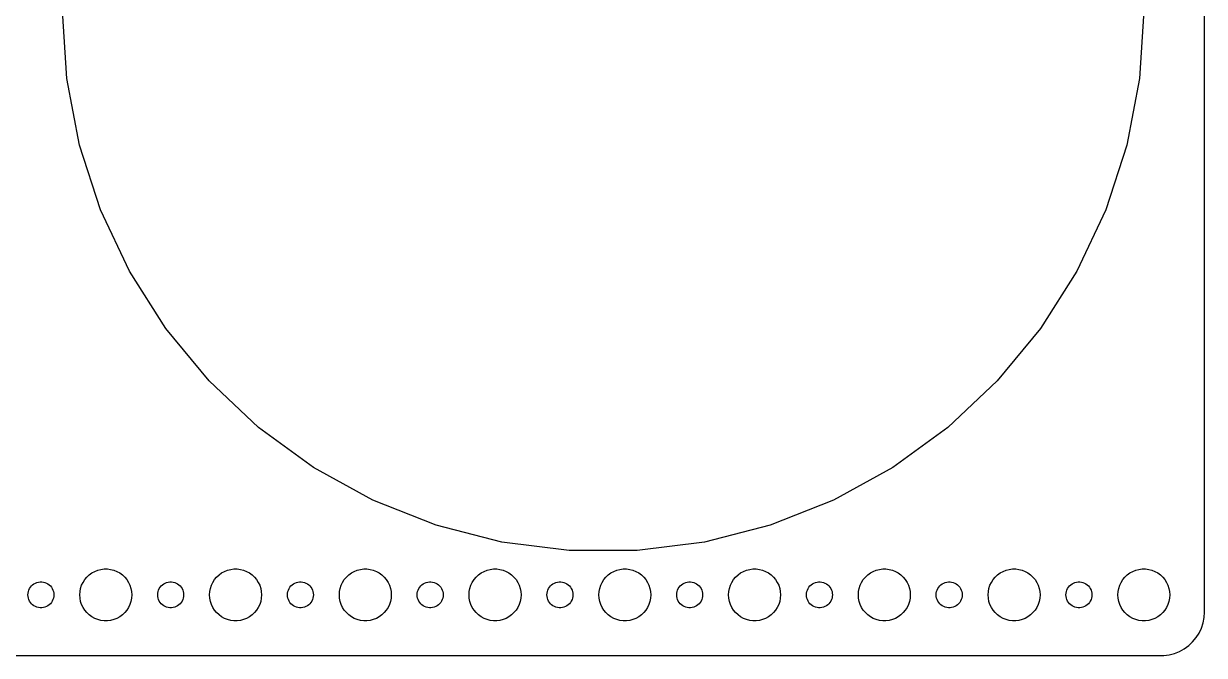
# Model space of a CAD drawing. Header units: metres. Extents: x -134 to 134, y -74 to 74.
# Drawn here: x -2 to 134.5, y -74.5 to -1.5 of the extents above; entities that cross this region are included whole.
import ezdxf

# ---------------------------------------------------------------- set-up
doc = ezdxf.new("R2010")
doc.units = ezdxf.units.M

msp = doc.modelspace()

# ---------------------------------------------------------------- linework, layer by layer
for p, q in [((134.5, -69.5), (134.5, 69.5)), ((2.99283, -7.83331), (2.5, 0)), ((127.5, 0), (127.007, -7.83331)), ((4.46355, -15.5431), (2.99283, -7.83331)), ((127.007, -7.83331), (125.536, -15.5431)), ((6.88896, -23.0078), (4.46355, -15.5431)), ((125.536, -15.5431), (123.111, -23.0078)), ((10.2308, -30.1096), (6.88896, -23.0078)), ((123.111, -23.0078), (119.769, -30.1096)), ((14.4364, -36.7366), (10.2308, -30.1096)), ((119.769, -30.1096), (115.564, -36.7366)), ((19.4395, -42.7842), (14.4364, -36.7366)), ((115.564, -36.7366), (110.561, -42.7842)), ((25.161, -48.1571), (19.4395, -42.7842)), ((110.561, -42.7842), (104.839, -48.1571)), ((31.5108, -52.7705), (25.161, -48.1571)), ((104.839, -48.1571), (98.4892, -52.7705)), ((38.3888, -56.5517), (31.5108, -52.7705)), ((98.4892, -52.7705), (91.6112, -56.5517)), ((45.6864, -59.441), (38.3888, -56.5517)), ((91.6112, -56.5517), (84.3136, -59.441)), ((53.2887, -61.3929), (45.6864, -59.441)), ((84.3136, -59.441), (76.7113, -61.3929)), ((61.0756, -62.3767), (53.2887, -61.3929)), ((76.7113, -61.3929), (68.9244, -62.3767)), ((68.9244, -62.3767), (61.0756, -62.3767)), ((5.07294, -65.7366), (5.31308, -65.4464)), ((5.31308, -65.4464), (5.58772, -65.1885)), ((5.58772, -65.1885), (5.89252, -64.967)), ((5.89252, -64.967), (6.22266, -64.7855)), ((6.22266, -64.7855), (6.57294, -64.6468)), ((6.57294, -64.6468), (6.93785, -64.5531)), ((6.93785, -64.5531), (7.31161, -64.5059)), ((7.31161, -64.5059), (7.68837, -64.5059)), ((7.68837, -64.5059), (8.06213, -64.5531)), ((8.06213, -64.5531), (8.42705, -64.6468)), ((8.42705, -64.6468), (8.77733, -64.7855)), ((8.77733, -64.7855), (9.10747, -64.967)), ((9.10747, -64.967), (9.41226, -65.1885)), ((9.41226, -65.1885), (9.6869, -65.4464)), ((9.6869, -65.4464), (9.92705, -65.7366)), ((20.0729, -65.7366), (20.3131, -65.4464)), ((20.3131, -65.4464), (20.5877, -65.1885)), ((20.5877, -65.1885), (20.8925, -64.967)), ((20.8925, -64.967), (21.2227, -64.7855)), ((21.2227, -64.7855), (21.5729, -64.6468)), ((21.5729, -64.6468), (21.9379, -64.5531)), ((21.9379, -64.5531), (22.3116, -64.5059)), ((22.3116, -64.5059), (22.6884, -64.5059)), ((22.6884, -64.5059), (23.0621, -64.5531)), ((23.0621, -64.5531), (23.427, -64.6468)), ((23.427, -64.6468), (23.7773, -64.7855)), ((23.7773, -64.7855), (24.1075, -64.967)), ((24.1075, -64.967), (24.4123, -65.1885)), ((24.4123, -65.1885), (24.6869, -65.4464)), ((24.6869, -65.4464), (24.927, -65.7366)), ((35.0729, -65.7366), (35.3131, -65.4464)), ((35.3131, -65.4464), (35.5877, -65.1885)), ((35.5877, -65.1885), (35.8925, -64.967)), ((35.8925, -64.967), (36.2227, -64.7855)), ((36.2227, -64.7855), (36.5729, -64.6468)), ((36.5729, -64.6468), (36.9379, -64.5531)), ((36.9379, -64.5531), (37.3116, -64.5059)), ((37.3116, -64.5059), (37.6884, -64.5059)), ((37.6884, -64.5059), (38.0621, -64.5531)), ((38.0621, -64.5531), (38.427, -64.6468)), ((38.427, -64.6468), (38.7773, -64.7855)), ((38.7773, -64.7855), (39.1075, -64.967)), ((39.1075, -64.967), (39.4123, -65.1885)), ((39.4123, -65.1885), (39.6869, -65.4464)), ((39.6869, -65.4464), (39.927, -65.7366)), ((50.0729, -65.7366), (50.3131, -65.4464)), ((50.3131, -65.4464), (50.5877, -65.1885)), ((50.5877, -65.1885), (50.8925, -64.967)), ((50.8925, -64.967), (51.2227, -64.7855)), ((51.2227, -64.7855), (51.5729, -64.6468)), ((51.5729, -64.6468), (51.9379, -64.5531)), ((51.9379, -64.5531), (52.3116, -64.5059)), ((52.3116, -64.5059), (52.6884, -64.5059)), ((52.6884, -64.5059), (53.0621, -64.5531)), ((53.0621, -64.5531), (53.427, -64.6468)), ((53.427, -64.6468), (53.7773, -64.7855)), ((53.7773, -64.7855), (54.1075, -64.967)), ((54.1075, -64.967), (54.4123, -65.1885)), ((54.4123, -65.1885), (54.6869, -65.4464)), ((54.6869, -65.4464), (54.927, -65.7366)), ((65.073, -65.7366), (65.3131, -65.4464)), ((65.3131, -65.4464), (65.5877, -65.1885)), ((65.5877, -65.1885), (65.8925, -64.967)), ((65.8925, -64.967), (66.2227, -64.7855)), ((66.2227, -64.7855), (66.573, -64.6468)), ((66.573, -64.6468), (66.9379, -64.5531)), ((66.9379, -64.5531), (67.3116, -64.5059)), ((67.3116, -64.5059), (67.6884, -64.5059)), ((67.6884, -64.5059), (68.0621, -64.5531)), ((68.0621, -64.5531), (68.427, -64.6468)), ((68.427, -64.6468), (68.7773, -64.7855)), ((68.7773, -64.7855), (69.1075, -64.967)), ((69.1075, -64.967), (69.4123, -65.1885)), ((69.4123, -65.1885), (69.6869, -65.4464)), ((69.6869, -65.4464), (69.927, -65.7366)), ((80.073, -65.7366), (80.3131, -65.4464)), ((80.3131, -65.4464), (80.5877, -65.1885)), ((80.5877, -65.1885), (80.8925, -64.967)), ((80.8925, -64.967), (81.2227, -64.7855)), ((81.2227, -64.7855), (81.573, -64.6468)), ((81.573, -64.6468), (81.9379, -64.5531)), ((81.9379, -64.5531), (82.3116, -64.5059)), ((82.3116, -64.5059), (82.6884, -64.5059)), ((82.6884, -64.5059), (83.0621, -64.5531)), ((83.0621, -64.5531), (83.427, -64.6468)), ((83.427, -64.6468), (83.7773, -64.7855)), ((83.7773, -64.7855), (84.1075, -64.967)), ((84.1075, -64.967), (84.4123, -65.1885)), ((84.4123, -65.1885), (84.6869, -65.4464)), ((84.6869, -65.4464), (84.927, -65.7366)), ((95.073, -65.7366), (95.3131, -65.4464)), ((95.3131, -65.4464), (95.5877, -65.1885)), ((95.5877, -65.1885), (95.8925, -64.967)), ((95.8925, -64.967), (96.2227, -64.7855)), ((96.2227, -64.7855), (96.573, -64.6468)), ((96.573, -64.6468), (96.9379, -64.5531)), ((96.9379, -64.5531), (97.3116, -64.5059)), ((97.3116, -64.5059), (97.6884, -64.5059)), ((97.6884, -64.5059), (98.0621, -64.5531)), ((98.0621, -64.5531), (98.427, -64.6468)), ((98.427, -64.6468), (98.7773, -64.7855)), ((98.7773, -64.7855), (99.1075, -64.967)), ((99.1075, -64.967), (99.4123, -65.1885)), ((99.4123, -65.1885), (99.6869, -65.4464)), ((99.6869, -65.4464), (99.927, -65.7366)), ((110.073, -65.7366), (110.313, -65.4464)), ((110.313, -65.4464), (110.588, -65.1885)), ((110.588, -65.1885), (110.893, -64.967)), ((110.893, -64.967), (111.223, -64.7855)), ((111.223, -64.7855), (111.573, -64.6468)), ((111.573, -64.6468), (111.938, -64.5531)), ((111.938, -64.5531), (112.312, -64.5059)), ((112.312, -64.5059), (112.688, -64.5059)), ((112.688, -64.5059), (113.062, -64.5531)), ((113.062, -64.5531), (113.427, -64.6468)), ((113.427, -64.6468), (113.777, -64.7855)), ((113.777, -64.7855), (114.107, -64.967)), ((114.107, -64.967), (114.412, -65.1885)), ((114.412, -65.1885), (114.687, -65.4464)), ((114.687, -65.4464), (114.927, -65.7366)), ((125.073, -65.7366), (125.313, -65.4464)), ((125.313, -65.4464), (125.588, -65.1885)), ((125.588, -65.1885), (125.893, -64.967)), ((125.893, -64.967), (126.223, -64.7855)), ((126.223, -64.7855), (126.573, -64.6468)), ((126.573, -64.6468), (126.938, -64.5531)), ((126.938, -64.5531), (127.312, -64.5059)), ((127.312, -64.5059), (127.688, -64.5059)), ((127.688, -64.5059), (128.062, -64.5531)), ((128.062, -64.5531), (128.427, -64.6468)), ((128.427, -64.6468), (128.777, -64.7855)), ((128.777, -64.7855), (129.107, -64.967)), ((129.107, -64.967), (129.412, -65.1885)), ((129.412, -65.1885), (129.687, -65.4464)), ((129.687, -65.4464), (129.927, -65.7366)), ((-1.39465, -66.9478), (-1.31445, -66.7774)), ((-1.31445, -66.7774), (-1.21352, -66.6183)), ((-1.21352, -66.6183), (-1.09344, -66.4732)), ((-1.09344, -66.4732), (-0.95613, -66.3442)), ((-0.95613, -66.3442), (-0.80373, -66.2335)), ((-0.80373, -66.2335), (-0.63866, -66.1428)), ((-0.63866, -66.1428), (-0.46352, -66.0734)), ((-0.46352, -66.0734), (-0.28107, -66.0266)), ((-0.28107, -66.0266), (-0.09418, -66.003)), ((-0.09418, -66.003), (0.09418, -66.003)), ((0.09418, -66.003), (0.28107, -66.0266)), ((0.28107, -66.0266), (0.46352, -66.0734)), ((0.46352, -66.0734), (0.63866, -66.1428)), ((0.63866, -66.1428), (0.80373, -66.2335)), ((0.80373, -66.2335), (0.95613, -66.3442)), ((0.95613, -66.3442), (1.09344, -66.4732)), ((1.09344, -66.4732), (1.21352, -66.6183)), ((1.21352, -66.6183), (1.31445, -66.7774)), ((1.31445, -66.7774), (1.39465, -66.9478)), ((4.52365, -67.124), (4.59424, -66.7539)), ((4.59424, -66.7539), (4.71066, -66.3956)), ((4.71066, -66.3956), (4.87108, -66.0547)), ((4.87108, -66.0547), (5.07294, -65.7366)), ((9.92705, -65.7366), (10.1289, -66.0547)), ((10.1289, -66.0547), (10.2893, -66.3956)), ((10.2893, -66.3956), (10.4057, -66.7539)), ((10.4057, -66.7539), (10.4763, -67.124)), ((13.6053, -66.9478), (13.6855, -66.7774)), ((13.6855, -66.7774), (13.7865, -66.6183)), ((13.7865, -66.6183), (13.9065, -66.4732)), ((13.9065, -66.4732), (14.0439, -66.3442)), ((14.0439, -66.3442), (14.1963, -66.2335)), ((14.1963, -66.2335), (14.3613, -66.1428)), ((14.3613, -66.1428), (14.5365, -66.0734)), ((14.5365, -66.0734), (14.7189, -66.0266)), ((14.7189, -66.0266), (14.9058, -66.003)), ((14.9058, -66.003), (15.0942, -66.003)), ((15.0942, -66.003), (15.2811, -66.0266)), ((15.2811, -66.0266), (15.4635, -66.0734)), ((15.4635, -66.0734), (15.6387, -66.1428)), ((15.6387, -66.1428), (15.8037, -66.2335)), ((15.8037, -66.2335), (15.9561, -66.3442)), ((15.9561, -66.3442), (16.0934, -66.4732)), ((16.0934, -66.4732), (16.2135, -66.6183)), ((16.2135, -66.6183), (16.3145, -66.7774)), ((16.3145, -66.7774), (16.3947, -66.9478)), ((19.5237, -67.124), (19.5942, -66.7539)), ((19.5942, -66.7539), (19.7107, -66.3956)), ((19.7107, -66.3956), (19.8711, -66.0547)), ((19.8711, -66.0547), (20.0729, -65.7366)), ((24.927, -65.7366), (25.1289, -66.0547)), ((25.1289, -66.0547), (25.2893, -66.3956)), ((25.2893, -66.3956), (25.4057, -66.7539)), ((25.4057, -66.7539), (25.4763, -67.124)), ((28.6053, -66.9478), (28.6855, -66.7774)), ((28.6855, -66.7774), (28.7865, -66.6183)), ((28.7865, -66.6183), (28.9065, -66.4732)), ((28.9065, -66.4732), (29.0439, -66.3442)), ((29.0439, -66.3442), (29.1963, -66.2335)), ((29.1963, -66.2335), (29.3613, -66.1428)), ((29.3613, -66.1428), (29.5365, -66.0734)), ((29.5365, -66.0734), (29.7189, -66.0266)), ((29.7189, -66.0266), (29.9058, -66.003)), ((29.9058, -66.003), (30.0942, -66.003)), ((30.0942, -66.003), (30.2811, -66.0266)), ((30.2811, -66.0266), (30.4635, -66.0734)), ((30.4635, -66.0734), (30.6387, -66.1428)), ((30.6387, -66.1428), (30.8037, -66.2335)), ((30.8037, -66.2335), (30.9561, -66.3442)), ((30.9561, -66.3442), (31.0934, -66.4732)), ((31.0934, -66.4732), (31.2135, -66.6183)), ((31.2135, -66.6183), (31.3145, -66.7774)), ((31.3145, -66.7774), (31.3947, -66.9478)), ((34.5237, -67.124), (34.5942, -66.7539)), ((34.5942, -66.7539), (34.7107, -66.3956)), ((34.7107, -66.3956), (34.8711, -66.0547)), ((34.8711, -66.0547), (35.0729, -65.7366)), ((39.927, -65.7366), (40.1289, -66.0547)), ((40.1289, -66.0547), (40.2893, -66.3956)), ((40.2893, -66.3956), (40.4057, -66.7539)), ((40.4057, -66.7539), (40.4763, -67.124)), ((43.6053, -66.9478), (43.6855, -66.7774)), ((43.6855, -66.7774), (43.7865, -66.6183)), ((43.7865, -66.6183), (43.9065, -66.4732)), ((43.9065, -66.4732), (44.0439, -66.3442)), ((44.0439, -66.3442), (44.1963, -66.2335)), ((44.1963, -66.2335), (44.3613, -66.1428)), ((44.3613, -66.1428), (44.5365, -66.0734)), ((44.5365, -66.0734), (44.7189, -66.0266)), ((44.7189, -66.0266), (44.9058, -66.003)), ((44.9058, -66.003), (45.0942, -66.003)), ((45.0942, -66.003), (45.2811, -66.0266)), ((45.2811, -66.0266), (45.4635, -66.0734)), ((45.4635, -66.0734), (45.6387, -66.1428)), ((45.6387, -66.1428), (45.8037, -66.2335)), ((45.8037, -66.2335), (45.9561, -66.3442)), ((45.9561, -66.3442), (46.0934, -66.4732)), ((46.0934, -66.4732), (46.2135, -66.6183)), ((46.2135, -66.6183), (46.3145, -66.7774)), ((46.3145, -66.7774), (46.3947, -66.9478)), ((49.5237, -67.124), (49.5942, -66.7539)), ((49.5942, -66.7539), (49.7107, -66.3956)), ((49.7107, -66.3956), (49.8711, -66.0547)), ((49.8711, -66.0547), (50.0729, -65.7366)), ((54.927, -65.7366), (55.1289, -66.0547)), ((55.1289, -66.0547), (55.2893, -66.3956)), ((55.2893, -66.3956), (55.4057, -66.7539)), ((55.4057, -66.7539), (55.4763, -67.124)), ((58.6053, -66.9478), (58.6855, -66.7774)), ((58.6855, -66.7774), (58.7865, -66.6183)), ((58.7865, -66.6183), (58.9065, -66.4732)), ((58.9065, -66.4732), (59.0439, -66.3442)), ((59.0439, -66.3442), (59.1963, -66.2335)), ((59.1963, -66.2335), (59.3613, -66.1428)), ((59.3613, -66.1428), (59.5365, -66.0734)), ((59.5365, -66.0734), (59.7189, -66.0266)), ((59.7189, -66.0266), (59.9058, -66.003)), ((59.9058, -66.003), (60.0942, -66.003)), ((60.0942, -66.003), (60.2811, -66.0266)), ((60.2811, -66.0266), (60.4635, -66.0734)), ((60.4635, -66.0734), (60.6387, -66.1428)), ((60.6387, -66.1428), (60.8037, -66.2335)), ((60.8037, -66.2335), (60.9561, -66.3442)), ((60.9561, -66.3442), (61.0934, -66.4732)), ((61.0934, -66.4732), (61.2135, -66.6183)), ((61.2135, -66.6183), (61.3145, -66.7774)), ((61.3145, -66.7774), (61.3947, -66.9478)), ((64.5237, -67.124), (64.5943, -66.7539)), ((64.5943, -66.7539), (64.7107, -66.3956)), ((64.7107, -66.3956), (64.8711, -66.0547)), ((64.8711, -66.0547), (65.073, -65.7366)), ((69.927, -65.7366), (70.1289, -66.0547)), ((70.1289, -66.0547), (70.2893, -66.3956)), ((70.2893, -66.3956), (70.4057, -66.7539)), ((70.4057, -66.7539), (70.4763, -67.124)), ((73.6053, -66.9478), (73.6855, -66.7774)), ((73.6855, -66.7774), (73.7865, -66.6183)), ((73.7865, -66.6183), (73.9065, -66.4732)), ((73.9065, -66.4732), (74.0439, -66.3442)), ((74.0439, -66.3442), (74.1963, -66.2335)), ((74.1963, -66.2335), (74.3613, -66.1428)), ((74.3613, -66.1428), (74.5365, -66.0734)), ((74.5365, -66.0734), (74.7189, -66.0266)), ((74.7189, -66.0266), (74.9058, -66.003)), ((74.9058, -66.003), (75.0942, -66.003)), ((75.0942, -66.003), (75.2811, -66.0266)), ((75.2811, -66.0266), (75.4635, -66.0734)), ((75.4635, -66.0734), (75.6387, -66.1428)), ((75.6387, -66.1428), (75.8037, -66.2335)), ((75.8037, -66.2335), (75.9561, -66.3442)), ((75.9561, -66.3442), (76.0934, -66.4732)), ((76.0934, -66.4732), (76.2135, -66.6183)), ((76.2135, -66.6183), (76.3145, -66.7774)), ((76.3145, -66.7774), (76.3947, -66.9478)), ((79.5237, -67.124), (79.5943, -66.7539)), ((79.5943, -66.7539), (79.7107, -66.3956)), ((79.7107, -66.3956), (79.8711, -66.0547)), ((79.8711, -66.0547), (80.073, -65.7366)), ((84.927, -65.7366), (85.1289, -66.0547)), ((85.1289, -66.0547), (85.2893, -66.3956)), ((85.2893, -66.3956), (85.4057, -66.7539)), ((85.4057, -66.7539), (85.4763, -67.124)), ((88.6053, -66.9478), (88.6855, -66.7774)), ((88.6855, -66.7774), (88.7865, -66.6183)), ((88.7865, -66.6183), (88.9065, -66.4732)), ((88.9065, -66.4732), (89.0439, -66.3442)), ((89.0439, -66.3442), (89.1963, -66.2335)), ((89.1963, -66.2335), (89.3613, -66.1428)), ((89.3613, -66.1428), (89.5365, -66.0734)), ((89.5365, -66.0734), (89.7189, -66.0266)), ((89.7189, -66.0266), (89.9058, -66.003)), ((89.9058, -66.003), (90.0942, -66.003)), ((90.0942, -66.003), (90.2811, -66.0266)), ((90.2811, -66.0266), (90.4635, -66.0734)), ((90.4635, -66.0734), (90.6387, -66.1428)), ((90.6387, -66.1428), (90.8037, -66.2335)), ((90.8037, -66.2335), (90.9561, -66.3442)), ((90.9561, -66.3442), (91.0934, -66.4732)), ((91.0934, -66.4732), (91.2135, -66.6183)), ((91.2135, -66.6183), (91.3145, -66.7774)), ((91.3145, -66.7774), (91.3947, -66.9478)), ((94.5237, -67.124), (94.5943, -66.7539)), ((94.5943, -66.7539), (94.7107, -66.3956)), ((94.7107, -66.3956), (94.8711, -66.0547)), ((94.8711, -66.0547), (95.073, -65.7366)), ((99.927, -65.7366), (100.129, -66.0547)), ((100.129, -66.0547), (100.289, -66.3956)), ((100.289, -66.3956), (100.406, -66.7539)), ((100.406, -66.7539), (100.476, -67.124)), ((103.605, -66.9478), (103.686, -66.7774)), ((103.686, -66.7774), (103.786, -66.6183)), ((103.786, -66.6183), (103.907, -66.4732)), ((103.907, -66.4732), (104.044, -66.3442)), ((104.044, -66.3442), (104.196, -66.2335)), ((104.196, -66.2335), (104.361, -66.1428)), ((104.361, -66.1428), (104.536, -66.0734)), ((104.536, -66.0734), (104.719, -66.0266)), ((104.719, -66.0266), (104.906, -66.003)), ((104.906, -66.003), (105.094, -66.003)), ((105.094, -66.003), (105.281, -66.0266)), ((105.281, -66.0266), (105.464, -66.0734)), ((105.464, -66.0734), (105.639, -66.1428)), ((105.639, -66.1428), (105.804, -66.2335)), ((105.804, -66.2335), (105.956, -66.3442)), ((105.956, -66.3442), (106.093, -66.4732)), ((106.093, -66.4732), (106.214, -66.6183)), ((106.214, -66.6183), (106.314, -66.7774)), ((106.314, -66.7774), (106.395, -66.9478)), ((109.524, -67.124), (109.594, -66.7539)), ((109.594, -66.7539), (109.711, -66.3956)), ((109.711, -66.3956), (109.871, -66.0547)), ((109.871, -66.0547), (110.073, -65.7366)), ((114.927, -65.7366), (115.129, -66.0547)), ((115.129, -66.0547), (115.289, -66.3956)), ((115.289, -66.3956), (115.406, -66.7539)), ((115.406, -66.7539), (115.476, -67.124)), ((118.605, -66.9478), (118.686, -66.7774)), ((118.686, -66.7774), (118.786, -66.6183)), ((118.786, -66.6183), (118.907, -66.4732)), ((118.907, -66.4732), (119.044, -66.3442)), ((119.044, -66.3442), (119.196, -66.2335)), ((119.196, -66.2335), (119.361, -66.1428)), ((119.361, -66.1428), (119.536, -66.0734)), ((119.536, -66.0734), (119.719, -66.0266)), ((119.719, -66.0266), (119.906, -66.003)), ((119.906, -66.003), (120.094, -66.003)), ((120.094, -66.003), (120.281, -66.0266)), ((120.281, -66.0266), (120.464, -66.0734)), ((120.464, -66.0734), (120.639, -66.1428)), ((120.639, -66.1428), (120.804, -66.2335)), ((120.804, -66.2335), (120.956, -66.3442)), ((120.956, -66.3442), (121.093, -66.4732)), ((121.093, -66.4732), (121.214, -66.6183)), ((121.214, -66.6183), (121.314, -66.7774)), ((121.314, -66.7774), (121.395, -66.9478)), ((124.524, -67.124), (124.594, -66.7539)), ((124.594, -66.7539), (124.711, -66.3956)), ((124.711, -66.3956), (124.871, -66.0547)), ((124.871, -66.0547), (125.073, -65.7366)), ((129.927, -65.7366), (130.129, -66.0547)), ((130.129, -66.0547), (130.289, -66.3956)), ((130.289, -66.3956), (130.406, -66.7539)), ((130.406, -66.7539), (130.476, -67.124)), ((-1.5, -67.5), (-1.48816, -67.312)), ((-1.48816, -67.688), (-1.5, -67.5)), ((-1.48816, -67.312), (-1.45287, -67.127)), ((-1.45287, -67.873), (-1.48816, -67.688)), ((-1.45287, -67.127), (-1.39465, -66.9478)), ((-1.39465, -68.0522), (-1.45287, -67.873)), ((-1.31445, -68.2226), (-1.39465, -68.0522)), ((-1.21352, -68.3817), (-1.31445, -68.2226)), ((1.31445, -68.2226), (1.21352, -68.3817)), ((1.39465, -68.0522), (1.31445, -68.2226)), ((1.39465, -66.9478), (1.45287, -67.127)), ((1.45287, -67.873), (1.39465, -68.0522)), ((1.45287, -67.127), (1.48816, -67.312)), ((1.48816, -67.688), (1.45287, -67.873)), ((1.48816, -67.312), (1.5, -67.5)), ((1.5, -67.5), (1.48816, -67.688)), ((4.5, -67.5), (4.52365, -67.124)), ((4.52365, -67.876), (4.5, -67.5)), ((4.59424, -68.2461), (4.52365, -67.876)), ((4.71066, -68.6044), (4.59424, -68.2461)), ((10.4057, -68.2461), (10.2893, -68.6044)), ((10.4763, -67.876), (10.4057, -68.2461)), ((10.4763, -67.124), (10.5, -67.5)), ((10.5, -67.5), (10.4763, -67.876)), ((13.5, -67.5), (13.5118, -67.312)), ((13.5118, -67.688), (13.5, -67.5)), ((13.5118, -67.312), (13.5471, -67.127)), ((13.5471, -67.873), (13.5118, -67.688)), ((13.5471, -67.127), (13.6053, -66.9478)), ((13.6053, -68.0522), (13.5471, -67.873)), ((13.6855, -68.2226), (13.6053, -68.0522)), ((13.7865, -68.3817), (13.6855, -68.2226)), ((16.3145, -68.2226), (16.2135, -68.3817)), ((16.3947, -68.0522), (16.3145, -68.2226)), ((16.3947, -66.9478), (16.4529, -67.127)), ((16.4529, -67.873), (16.3947, -68.0522)), ((16.4529, -67.127), (16.4882, -67.312)), ((16.4882, -67.688), (16.4529, -67.873)), ((16.4882, -67.312), (16.5, -67.5)), ((16.5, -67.5), (16.4882, -67.688)), ((19.5, -67.5), (19.5237, -67.124)), ((19.5237, -67.876), (19.5, -67.5)), ((19.5942, -68.2461), (19.5237, -67.876)), ((19.7107, -68.6044), (19.5942, -68.2461)), ((25.4057, -68.2461), (25.2893, -68.6044)), ((25.4763, -67.876), (25.4057, -68.2461)), ((25.4763, -67.124), (25.5, -67.5)), ((25.5, -67.5), (25.4763, -67.876)), ((28.5, -67.5), (28.5118, -67.312)), ((28.5118, -67.688), (28.5, -67.5)), ((28.5118, -67.312), (28.5471, -67.127)), ((28.5471, -67.873), (28.5118, -67.688)), ((28.5471, -67.127), (28.6053, -66.9478)), ((28.6053, -68.0522), (28.5471, -67.873)), ((28.6855, -68.2226), (28.6053, -68.0522)), ((28.7865, -68.3817), (28.6855, -68.2226)), ((31.3145, -68.2226), (31.2135, -68.3817)), ((31.3947, -68.0522), (31.3145, -68.2226)), ((31.3947, -66.9478), (31.4529, -67.127)), ((31.4529, -67.873), (31.3947, -68.0522)), ((31.4529, -67.127), (31.4882, -67.312)), ((31.4882, -67.688), (31.4529, -67.873)), ((31.4882, -67.312), (31.5, -67.5)), ((31.5, -67.5), (31.4882, -67.688)), ((34.5, -67.5), (34.5237, -67.124)), ((34.5237, -67.876), (34.5, -67.5)), ((34.5942, -68.2461), (34.5237, -67.876)), ((34.7107, -68.6044), (34.5942, -68.2461)), ((40.4057, -68.2461), (40.2893, -68.6044)), ((40.4763, -67.876), (40.4057, -68.2461)), ((40.4763, -67.124), (40.5, -67.5)), ((40.5, -67.5), (40.4763, -67.876)), ((43.5, -67.5), (43.5118, -67.312)), ((43.5118, -67.688), (43.5, -67.5)), ((43.5118, -67.312), (43.5471, -67.127)), ((43.5471, -67.873), (43.5118, -67.688)), ((43.5471, -67.127), (43.6053, -66.9478)), ((43.6053, -68.0522), (43.5471, -67.873)), ((43.6855, -68.2226), (43.6053, -68.0522)), ((43.7865, -68.3817), (43.6855, -68.2226)), ((46.3145, -68.2226), (46.2135, -68.3817)), ((46.3947, -68.0522), (46.3145, -68.2226)), ((46.3947, -66.9478), (46.4529, -67.127)), ((46.4529, -67.873), (46.3947, -68.0522)), ((46.4529, -67.127), (46.4882, -67.312)), ((46.4882, -67.688), (46.4529, -67.873)), ((46.4882, -67.312), (46.5, -67.5)), ((46.5, -67.5), (46.4882, -67.688)), ((49.5, -67.5), (49.5237, -67.124)), ((49.5237, -67.876), (49.5, -67.5)), ((49.5942, -68.2461), (49.5237, -67.876)), ((49.7107, -68.6044), (49.5942, -68.2461)), ((55.4057, -68.2461), (55.2893, -68.6044)), ((55.4763, -67.876), (55.4057, -68.2461)), ((55.4763, -67.124), (55.5, -67.5)), ((55.5, -67.5), (55.4763, -67.876)), ((58.5, -67.5), (58.5118, -67.312)), ((58.5118, -67.688), (58.5, -67.5)), ((58.5118, -67.312), (58.5471, -67.127)), ((58.5471, -67.873), (58.5118, -67.688)), ((58.5471, -67.127), (58.6053, -66.9478)), ((58.6053, -68.0522), (58.5471, -67.873)), ((58.6855, -68.2226), (58.6053, -68.0522)), ((58.7865, -68.3817), (58.6855, -68.2226)), ((61.3145, -68.2226), (61.2135, -68.3817)), ((61.3947, -68.0522), (61.3145, -68.2226)), ((61.3947, -66.9478), (61.4529, -67.127)), ((61.4529, -67.873), (61.3947, -68.0522)), ((61.4529, -67.127), (61.4882, -67.312)), ((61.4882, -67.688), (61.4529, -67.873)), ((61.4882, -67.312), (61.5, -67.5)), ((61.5, -67.5), (61.4882, -67.688)), ((64.5, -67.5), (64.5237, -67.124)), ((64.5237, -67.876), (64.5, -67.5)), ((64.5943, -68.2461), (64.5237, -67.876)), ((64.7107, -68.6044), (64.5943, -68.2461)), ((70.4057, -68.2461), (70.2893, -68.6044)), ((70.4763, -67.876), (70.4057, -68.2461)), ((70.4763, -67.124), (70.5, -67.5)), ((70.5, -67.5), (70.4763, -67.876)), ((73.5, -67.5), (73.5118, -67.312)), ((73.5118, -67.688), (73.5, -67.5)), ((73.5118, -67.312), (73.5471, -67.127)), ((73.5471, -67.873), (73.5118, -67.688)), ((73.5471, -67.127), (73.6053, -66.9478)), ((73.6053, -68.0522), (73.5471, -67.873)), ((73.6855, -68.2226), (73.6053, -68.0522)), ((73.7865, -68.3817), (73.6855, -68.2226)), ((76.3145, -68.2226), (76.2135, -68.3817)), ((76.3947, -68.0522), (76.3145, -68.2226)), ((76.3947, -66.9478), (76.4529, -67.127)), ((76.4529, -67.873), (76.3947, -68.0522)), ((76.4529, -67.127), (76.4882, -67.312)), ((76.4882, -67.688), (76.4529, -67.873)), ((76.4882, -67.312), (76.5, -67.5)), ((76.5, -67.5), (76.4882, -67.688)), ((79.5, -67.5), (79.5237, -67.124)), ((79.5237, -67.876), (79.5, -67.5)), ((79.5943, -68.2461), (79.5237, -67.876)), ((79.7107, -68.6044), (79.5943, -68.2461)), ((85.4057, -68.2461), (85.2893, -68.6044)), ((85.4763, -67.876), (85.4057, -68.2461)), ((85.4763, -67.124), (85.5, -67.5)), ((85.5, -67.5), (85.4763, -67.876)), ((88.5, -67.5), (88.5118, -67.312)), ((88.5118, -67.688), (88.5, -67.5)), ((88.5118, -67.312), (88.5471, -67.127)), ((88.5471, -67.873), (88.5118, -67.688)), ((88.5471, -67.127), (88.6053, -66.9478)), ((88.6053, -68.0522), (88.5471, -67.873)), ((88.6855, -68.2226), (88.6053, -68.0522)), ((88.7865, -68.3817), (88.6855, -68.2226)), ((91.3145, -68.2226), (91.2135, -68.3817)), ((91.3947, -68.0522), (91.3145, -68.2226)), ((91.3947, -66.9478), (91.4529, -67.127)), ((91.4529, -67.873), (91.3947, -68.0522)), ((91.4529, -67.127), (91.4882, -67.312)), ((91.4882, -67.688), (91.4529, -67.873)), ((91.4882, -67.312), (91.5, -67.5)), ((91.5, -67.5), (91.4882, -67.688)), ((94.5, -67.5), (94.5237, -67.124)), ((94.5237, -67.876), (94.5, -67.5)), ((94.5943, -68.2461), (94.5237, -67.876)), ((94.7107, -68.6044), (94.5943, -68.2461)), ((100.406, -68.2461), (100.289, -68.6044)), ((100.476, -67.876), (100.406, -68.2461)), ((100.476, -67.124), (100.5, -67.5)), ((100.5, -67.5), (100.476, -67.876)), ((103.5, -67.5), (103.512, -67.312)), ((103.512, -67.688), (103.5, -67.5)), ((103.512, -67.312), (103.547, -67.127)), ((103.547, -67.873), (103.512, -67.688)), ((103.547, -67.127), (103.605, -66.9478)), ((103.605, -68.0522), (103.547, -67.873)), ((103.686, -68.2226), (103.605, -68.0522)), ((103.786, -68.3817), (103.686, -68.2226)), ((106.314, -68.2226), (106.214, -68.3817)), ((106.395, -68.0522), (106.314, -68.2226)), ((106.395, -66.9478), (106.453, -67.127)), ((106.453, -67.873), (106.395, -68.0522)), ((106.453, -67.127), (106.488, -67.312)), ((106.488, -67.688), (106.453, -67.873)), ((106.488, -67.312), (106.5, -67.5)), ((106.5, -67.5), (106.488, -67.688)), ((109.5, -67.5), (109.524, -67.124)), ((109.524, -67.876), (109.5, -67.5)), ((109.594, -68.2461), (109.524, -67.876)), ((109.711, -68.6044), (109.594, -68.2461)), ((115.406, -68.2461), (115.289, -68.6044)), ((115.476, -67.876), (115.406, -68.2461)), ((115.476, -67.124), (115.5, -67.5)), ((115.5, -67.5), (115.476, -67.876)), ((118.5, -67.5), (118.512, -67.312)), ((118.512, -67.688), (118.5, -67.5)), ((118.512, -67.312), (118.547, -67.127)), ((118.547, -67.873), (118.512, -67.688)), ((118.547, -67.127), (118.605, -66.9478)), ((118.605, -68.0522), (118.547, -67.873)), ((118.686, -68.2226), (118.605, -68.0522)), ((118.786, -68.3817), (118.686, -68.2226)), ((121.314, -68.2226), (121.214, -68.3817)), ((121.395, -68.0522), (121.314, -68.2226)), ((121.395, -66.9478), (121.453, -67.127)), ((121.453, -67.873), (121.395, -68.0522)), ((121.453, -67.127), (121.488, -67.312)), ((121.488, -67.688), (121.453, -67.873)), ((121.488, -67.312), (121.5, -67.5)), ((121.5, -67.5), (121.488, -67.688)), ((124.5, -67.5), (124.524, -67.124)), ((124.524, -67.876), (124.5, -67.5)), ((124.594, -68.2461), (124.524, -67.876)), ((124.711, -68.6044), (124.594, -68.2461)), ((130.406, -68.2461), (130.289, -68.6044)), ((130.476, -67.876), (130.406, -68.2461)), ((130.476, -67.124), (130.5, -67.5)), ((130.5, -67.5), (130.476, -67.876)), ((-1.09344, -68.5268), (-1.21352, -68.3817)), ((-0.95613, -68.6558), (-1.09344, -68.5268)), ((-0.80373, -68.7665), (-0.95613, -68.6558)), ((-0.63866, -68.8572), (-0.80373, -68.7665)), ((-0.46352, -68.9266), (-0.63866, -68.8572)), ((-0.28107, -68.9734), (-0.46352, -68.9266)), ((-0.09418, -68.997), (-0.28107, -68.9734)), ((0.09418, -68.997), (-0.09418, -68.997)), ((0.28107, -68.9734), (0.09418, -68.997)), ((0.46352, -68.9266), (0.28107, -68.9734)), ((0.63866, -68.8572), (0.46352, -68.9266)), ((0.80373, -68.7665), (0.63866, -68.8572)), ((0.95613, -68.6558), (0.80373, -68.7665)), ((1.09344, -68.5268), (0.95613, -68.6558)), ((1.21352, -68.3817), (1.09344, -68.5268)), ((4.87108, -68.9453), (4.71066, -68.6044)), ((5.07294, -69.2634), (4.87108, -68.9453)), ((5.31308, -69.5536), (5.07294, -69.2634)), ((5.58772, -69.8115), (5.31308, -69.5536)), ((9.6869, -69.5536), (9.41226, -69.8115)), ((9.92705, -69.2634), (9.6869, -69.5536)), ((10.1289, -68.9453), (9.92705, -69.2634)), ((10.2893, -68.6044), (10.1289, -68.9453)), ((13.9065, -68.5268), (13.7865, -68.3817)), ((14.0439, -68.6558), (13.9065, -68.5268)), ((14.1963, -68.7665), (14.0439, -68.6558)), ((14.3613, -68.8572), (14.1963, -68.7665)), ((14.5365, -68.9266), (14.3613, -68.8572)), ((14.7189, -68.9734), (14.5365, -68.9266)), ((14.9058, -68.997), (14.7189, -68.9734)), ((15.0942, -68.997), (14.9058, -68.997)), ((15.2811, -68.9734), (15.0942, -68.997)), ((15.4635, -68.9266), (15.2811, -68.9734)), ((15.6387, -68.8572), (15.4635, -68.9266)), ((15.8037, -68.7665), (15.6387, -68.8572)), ((15.9561, -68.6558), (15.8037, -68.7665)), ((16.0934, -68.5268), (15.9561, -68.6558)), ((16.2135, -68.3817), (16.0934, -68.5268)), ((19.8711, -68.9453), (19.7107, -68.6044)), ((20.0729, -69.2634), (19.8711, -68.9453)), ((20.3131, -69.5536), (20.0729, -69.2634)), ((20.5877, -69.8115), (20.3131, -69.5536)), ((24.6869, -69.5536), (24.4123, -69.8115)), ((24.927, -69.2634), (24.6869, -69.5536)), ((25.1289, -68.9453), (24.927, -69.2634)), ((25.2893, -68.6044), (25.1289, -68.9453)), ((28.9065, -68.5268), (28.7865, -68.3817)), ((29.0439, -68.6558), (28.9065, -68.5268)), ((29.1963, -68.7665), (29.0439, -68.6558)), ((29.3613, -68.8572), (29.1963, -68.7665)), ((29.5365, -68.9266), (29.3613, -68.8572)), ((29.7189, -68.9734), (29.5365, -68.9266)), ((29.9058, -68.997), (29.7189, -68.9734)), ((30.0942, -68.997), (29.9058, -68.997)), ((30.2811, -68.9734), (30.0942, -68.997)), ((30.4635, -68.9266), (30.2811, -68.9734)), ((30.6387, -68.8572), (30.4635, -68.9266)), ((30.8037, -68.7665), (30.6387, -68.8572)), ((30.9561, -68.6558), (30.8037, -68.7665)), ((31.0934, -68.5268), (30.9561, -68.6558)), ((31.2135, -68.3817), (31.0934, -68.5268)), ((34.8711, -68.9453), (34.7107, -68.6044)), ((35.0729, -69.2634), (34.8711, -68.9453)), ((35.3131, -69.5536), (35.0729, -69.2634)), ((35.5877, -69.8115), (35.3131, -69.5536)), ((39.6869, -69.5536), (39.4123, -69.8115)), ((39.927, -69.2634), (39.6869, -69.5536)), ((40.1289, -68.9453), (39.927, -69.2634)), ((40.2893, -68.6044), (40.1289, -68.9453)), ((43.9065, -68.5268), (43.7865, -68.3817)), ((44.0439, -68.6558), (43.9065, -68.5268)), ((44.1963, -68.7665), (44.0439, -68.6558)), ((44.3613, -68.8572), (44.1963, -68.7665)), ((44.5365, -68.9266), (44.3613, -68.8572)), ((44.7189, -68.9734), (44.5365, -68.9266)), ((44.9058, -68.997), (44.7189, -68.9734)), ((45.0942, -68.997), (44.9058, -68.997)), ((45.2811, -68.9734), (45.0942, -68.997)), ((45.4635, -68.9266), (45.2811, -68.9734)), ((45.6387, -68.8572), (45.4635, -68.9266)), ((45.8037, -68.7665), (45.6387, -68.8572)), ((45.9561, -68.6558), (45.8037, -68.7665)), ((46.0934, -68.5268), (45.9561, -68.6558)), ((46.2135, -68.3817), (46.0934, -68.5268)), ((49.8711, -68.9453), (49.7107, -68.6044)), ((50.0729, -69.2634), (49.8711, -68.9453)), ((50.3131, -69.5536), (50.0729, -69.2634)), ((50.5877, -69.8115), (50.3131, -69.5536)), ((54.6869, -69.5536), (54.4123, -69.8115)), ((54.927, -69.2634), (54.6869, -69.5536)), ((55.1289, -68.9453), (54.927, -69.2634)), ((55.2893, -68.6044), (55.1289, -68.9453)), ((58.9065, -68.5268), (58.7865, -68.3817)), ((59.0439, -68.6558), (58.9065, -68.5268)), ((59.1963, -68.7665), (59.0439, -68.6558)), ((59.3613, -68.8572), (59.1963, -68.7665)), ((59.5365, -68.9266), (59.3613, -68.8572)), ((59.7189, -68.9734), (59.5365, -68.9266)), ((59.9058, -68.997), (59.7189, -68.9734)), ((60.0942, -68.997), (59.9058, -68.997)), ((60.2811, -68.9734), (60.0942, -68.997)), ((60.4635, -68.9266), (60.2811, -68.9734)), ((60.6387, -68.8572), (60.4635, -68.9266)), ((60.8037, -68.7665), (60.6387, -68.8572)), ((60.9561, -68.6558), (60.8037, -68.7665)), ((61.0934, -68.5268), (60.9561, -68.6558)), ((61.2135, -68.3817), (61.0934, -68.5268)), ((64.8711, -68.9453), (64.7107, -68.6044)), ((65.073, -69.2634), (64.8711, -68.9453)), ((65.3131, -69.5536), (65.073, -69.2634)), ((65.5877, -69.8115), (65.3131, -69.5536)), ((69.6869, -69.5536), (69.4123, -69.8115)), ((69.927, -69.2634), (69.6869, -69.5536)), ((70.1289, -68.9453), (69.927, -69.2634)), ((70.2893, -68.6044), (70.1289, -68.9453)), ((73.9065, -68.5268), (73.7865, -68.3817)), ((74.0439, -68.6558), (73.9065, -68.5268)), ((74.1963, -68.7665), (74.0439, -68.6558)), ((74.3613, -68.8572), (74.1963, -68.7665)), ((74.5365, -68.9266), (74.3613, -68.8572)), ((74.7189, -68.9734), (74.5365, -68.9266)), ((74.9058, -68.997), (74.7189, -68.9734)), ((75.0942, -68.997), (74.9058, -68.997)), ((75.2811, -68.9734), (75.0942, -68.997)), ((75.4635, -68.9266), (75.2811, -68.9734)), ((75.6387, -68.8572), (75.4635, -68.9266)), ((75.8037, -68.7665), (75.6387, -68.8572)), ((75.9561, -68.6558), (75.8037, -68.7665)), ((76.0934, -68.5268), (75.9561, -68.6558)), ((76.2135, -68.3817), (76.0934, -68.5268)), ((79.8711, -68.9453), (79.7107, -68.6044)), ((80.073, -69.2634), (79.8711, -68.9453)), ((80.3131, -69.5536), (80.073, -69.2634)), ((80.5877, -69.8115), (80.3131, -69.5536)), ((84.6869, -69.5536), (84.4123, -69.8115)), ((84.927, -69.2634), (84.6869, -69.5536)), ((85.1289, -68.9453), (84.927, -69.2634)), ((85.2893, -68.6044), (85.1289, -68.9453)), ((88.9065, -68.5268), (88.7865, -68.3817)), ((89.0439, -68.6558), (88.9065, -68.5268)), ((89.1963, -68.7665), (89.0439, -68.6558)), ((89.3613, -68.8572), (89.1963, -68.7665)), ((89.5365, -68.9266), (89.3613, -68.8572)), ((89.7189, -68.9734), (89.5365, -68.9266)), ((89.9058, -68.997), (89.7189, -68.9734)), ((90.0942, -68.997), (89.9058, -68.997)), ((90.2811, -68.9734), (90.0942, -68.997)), ((90.4635, -68.9266), (90.2811, -68.9734)), ((90.6387, -68.8572), (90.4635, -68.9266)), ((90.8037, -68.7665), (90.6387, -68.8572)), ((90.9561, -68.6558), (90.8037, -68.7665)), ((91.0934, -68.5268), (90.9561, -68.6558)), ((91.2135, -68.3817), (91.0934, -68.5268)), ((94.8711, -68.9453), (94.7107, -68.6044)), ((95.073, -69.2634), (94.8711, -68.9453)), ((95.3131, -69.5536), (95.073, -69.2634)), ((95.5877, -69.8115), (95.3131, -69.5536)), ((99.6869, -69.5536), (99.4123, -69.8115)), ((99.927, -69.2634), (99.6869, -69.5536)), ((100.129, -68.9453), (99.927, -69.2634)), ((100.289, -68.6044), (100.129, -68.9453)), ((103.907, -68.5268), (103.786, -68.3817)), ((104.044, -68.6558), (103.907, -68.5268)), ((104.196, -68.7665), (104.044, -68.6558)), ((104.361, -68.8572), (104.196, -68.7665)), ((104.536, -68.9266), (104.361, -68.8572)), ((104.719, -68.9734), (104.536, -68.9266)), ((104.906, -68.997), (104.719, -68.9734)), ((105.094, -68.997), (104.906, -68.997)), ((105.281, -68.9734), (105.094, -68.997)), ((105.464, -68.9266), (105.281, -68.9734)), ((105.639, -68.8572), (105.464, -68.9266)), ((105.804, -68.7665), (105.639, -68.8572)), ((105.956, -68.6558), (105.804, -68.7665)), ((106.093, -68.5268), (105.956, -68.6558)), ((106.214, -68.3817), (106.093, -68.5268)), ((109.871, -68.9453), (109.711, -68.6044)), ((110.073, -69.2634), (109.871, -68.9453)), ((110.313, -69.5536), (110.073, -69.2634)), ((110.588, -69.8115), (110.313, -69.5536)), ((114.687, -69.5536), (114.412, -69.8115)), ((114.927, -69.2634), (114.687, -69.5536)), ((115.129, -68.9453), (114.927, -69.2634)), ((115.289, -68.6044), (115.129, -68.9453)), ((118.907, -68.5268), (118.786, -68.3817)), ((119.044, -68.6558), (118.907, -68.5268)), ((119.196, -68.7665), (119.044, -68.6558)), ((119.361, -68.8572), (119.196, -68.7665)), ((119.536, -68.9266), (119.361, -68.8572)), ((119.719, -68.9734), (119.536, -68.9266)), ((119.906, -68.997), (119.719, -68.9734)), ((120.094, -68.997), (119.906, -68.997)), ((120.281, -68.9734), (120.094, -68.997)), ((120.464, -68.9266), (120.281, -68.9734)), ((120.639, -68.8572), (120.464, -68.9266)), ((120.804, -68.7665), (120.639, -68.8572)), ((120.956, -68.6558), (120.804, -68.7665)), ((121.093, -68.5268), (120.956, -68.6558)), ((121.214, -68.3817), (121.093, -68.5268)), ((124.871, -68.9453), (124.711, -68.6044)), ((125.073, -69.2634), (124.871, -68.9453)), ((125.313, -69.5536), (125.073, -69.2634)), ((125.588, -69.8115), (125.313, -69.5536)), ((129.687, -69.5536), (129.412, -69.8115)), ((129.927, -69.2634), (129.687, -69.5536)), ((130.129, -68.9453), (129.927, -69.2634)), ((130.289, -68.6044), (130.129, -68.9453)), ((134.461, -70.1267), (134.5, -69.5)), ((5.89252, -70.033), (5.58772, -69.8115)), ((6.22266, -70.2145), (5.89252, -70.033)), ((6.57294, -70.3532), (6.22266, -70.2145)), ((6.93785, -70.4469), (6.57294, -70.3532)), ((7.31161, -70.4941), (6.93785, -70.4469)), ((7.68837, -70.4941), (7.31161, -70.4941)), ((8.06213, -70.4469), (7.68837, -70.4941)), ((8.42705, -70.3532), (8.06213, -70.4469)), ((8.77733, -70.2145), (8.42705, -70.3532)), ((9.10747, -70.033), (8.77733, -70.2145)), ((9.41226, -69.8115), (9.10747, -70.033)), ((20.8925, -70.033), (20.5877, -69.8115)), ((21.2227, -70.2145), (20.8925, -70.033)), ((21.5729, -70.3532), (21.2227, -70.2145)), ((21.9379, -70.4469), (21.5729, -70.3532)), ((22.3116, -70.4941), (21.9379, -70.4469)), ((22.6884, -70.4941), (22.3116, -70.4941)), ((23.0621, -70.4469), (22.6884, -70.4941)), ((23.427, -70.3532), (23.0621, -70.4469)), ((23.7773, -70.2145), (23.427, -70.3532)), ((24.1075, -70.033), (23.7773, -70.2145)), ((24.4123, -69.8115), (24.1075, -70.033)), ((35.8925, -70.033), (35.5877, -69.8115)), ((36.2227, -70.2145), (35.8925, -70.033)), ((36.5729, -70.3532), (36.2227, -70.2145)), ((36.9379, -70.4469), (36.5729, -70.3532)), ((37.3116, -70.4941), (36.9379, -70.4469)), ((37.6884, -70.4941), (37.3116, -70.4941)), ((38.0621, -70.4469), (37.6884, -70.4941)), ((38.427, -70.3532), (38.0621, -70.4469)), ((38.7773, -70.2145), (38.427, -70.3532)), ((39.1075, -70.033), (38.7773, -70.2145)), ((39.4123, -69.8115), (39.1075, -70.033)), ((50.8925, -70.033), (50.5877, -69.8115)), ((51.2227, -70.2145), (50.8925, -70.033)), ((51.5729, -70.3532), (51.2227, -70.2145)), ((51.9379, -70.4469), (51.5729, -70.3532)), ((52.3116, -70.4941), (51.9379, -70.4469)), ((52.6884, -70.4941), (52.3116, -70.4941)), ((53.0621, -70.4469), (52.6884, -70.4941)), ((53.427, -70.3532), (53.0621, -70.4469)), ((53.7773, -70.2145), (53.427, -70.3532)), ((54.1075, -70.033), (53.7773, -70.2145)), ((54.4123, -69.8115), (54.1075, -70.033)), ((65.8925, -70.033), (65.5877, -69.8115)), ((66.2227, -70.2145), (65.8925, -70.033)), ((66.573, -70.3532), (66.2227, -70.2145)), ((66.9379, -70.4469), (66.573, -70.3532)), ((67.3116, -70.4941), (66.9379, -70.4469)), ((67.6884, -70.4941), (67.3116, -70.4941)), ((68.0621, -70.4469), (67.6884, -70.4941)), ((68.427, -70.3532), (68.0621, -70.4469)), ((68.7773, -70.2145), (68.427, -70.3532)), ((69.1075, -70.033), (68.7773, -70.2145)), ((69.4123, -69.8115), (69.1075, -70.033)), ((80.8925, -70.033), (80.5877, -69.8115)), ((81.2227, -70.2145), (80.8925, -70.033)), ((81.573, -70.3532), (81.2227, -70.2145)), ((81.9379, -70.4469), (81.573, -70.3532)), ((82.3116, -70.4941), (81.9379, -70.4469)), ((82.6884, -70.4941), (82.3116, -70.4941)), ((83.0621, -70.4469), (82.6884, -70.4941)), ((83.427, -70.3532), (83.0621, -70.4469)), ((83.7773, -70.2145), (83.427, -70.3532)), ((84.1075, -70.033), (83.7773, -70.2145)), ((84.4123, -69.8115), (84.1075, -70.033)), ((95.8925, -70.033), (95.5877, -69.8115)), ((96.2227, -70.2145), (95.8925, -70.033)), ((96.573, -70.3532), (96.2227, -70.2145)), ((96.9379, -70.4469), (96.573, -70.3532)), ((97.3116, -70.4941), (96.9379, -70.4469)), ((97.6884, -70.4941), (97.3116, -70.4941)), ((98.0621, -70.4469), (97.6884, -70.4941)), ((98.427, -70.3532), (98.0621, -70.4469)), ((98.7773, -70.2145), (98.427, -70.3532)), ((99.1075, -70.033), (98.7773, -70.2145)), ((99.4123, -69.8115), (99.1075, -70.033)), ((110.893, -70.033), (110.588, -69.8115)), ((111.223, -70.2145), (110.893, -70.033)), ((111.573, -70.3532), (111.223, -70.2145)), ((111.938, -70.4469), (111.573, -70.3532)), ((112.312, -70.4941), (111.938, -70.4469)), ((112.688, -70.4941), (112.312, -70.4941)), ((113.062, -70.4469), (112.688, -70.4941)), ((113.427, -70.3532), (113.062, -70.4469)), ((113.777, -70.2145), (113.427, -70.3532)), ((114.107, -70.033), (113.777, -70.2145)), ((114.412, -69.8115), (114.107, -70.033)), ((125.893, -70.033), (125.588, -69.8115)), ((126.223, -70.2145), (125.893, -70.033)), ((126.573, -70.3532), (126.223, -70.2145)), ((126.938, -70.4469), (126.573, -70.3532)), ((127.312, -70.4941), (126.938, -70.4469)), ((127.688, -70.4941), (127.312, -70.4941)), ((128.062, -70.4469), (127.688, -70.4941)), ((128.427, -70.3532), (128.062, -70.4469)), ((128.777, -70.2145), (128.427, -70.3532)), ((129.107, -70.033), (128.777, -70.2145)), ((129.412, -69.8115), (129.107, -70.033)), ((134.149, -71.3406), (134.343, -70.7434)), ((134.343, -70.7434), (134.461, -70.1267)), ((133.545, -72.4389), (133.882, -71.9088)), ((133.882, -71.9088), (134.149, -71.3406)), ((132.179, -73.7216), (132.687, -73.3526)), ((132.687, -73.3526), (133.145, -72.9227)), ((133.145, -72.9227), (133.545, -72.4389)), ((-129.814, -74.4901), (129.814, -74.4901)), ((129.814, -74.4901), (130.437, -74.4114)), ((130.437, -74.4114), (131.045, -74.2553)), ((131.045, -74.2553), (131.629, -74.0241)), ((131.629, -74.0241), (132.179, -73.7216))]:
    msp.add_line(p, q)

doc.saveas('drawing.dxf')
